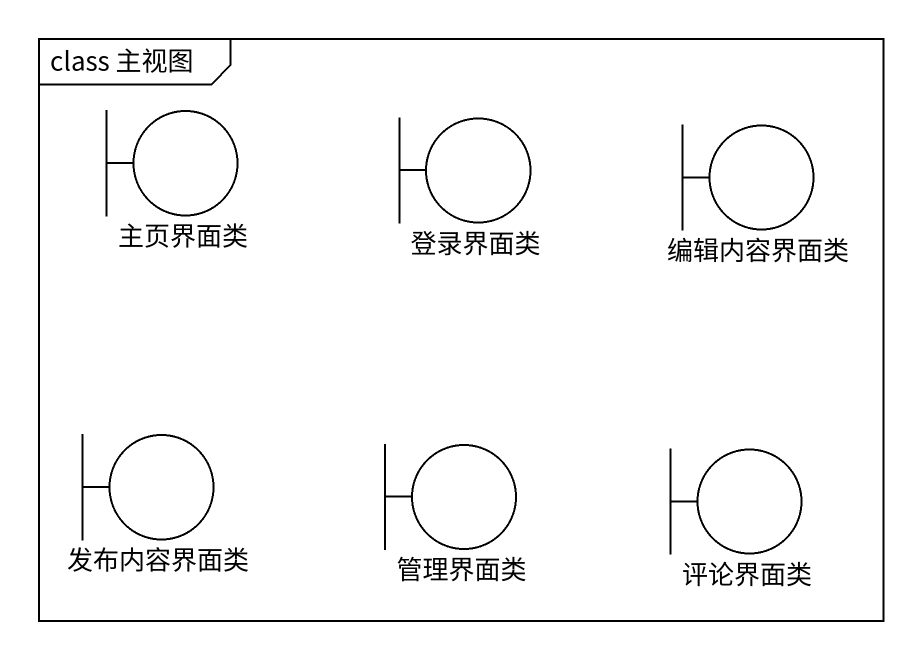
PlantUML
@startuml
mainframe class 主视图
boundary 主页界面类
boundary 登录界面类
boundary 编辑内容界面类
boundary 发布内容界面类
boundary 管理界面类
boundary 评论界面类
@enduml
